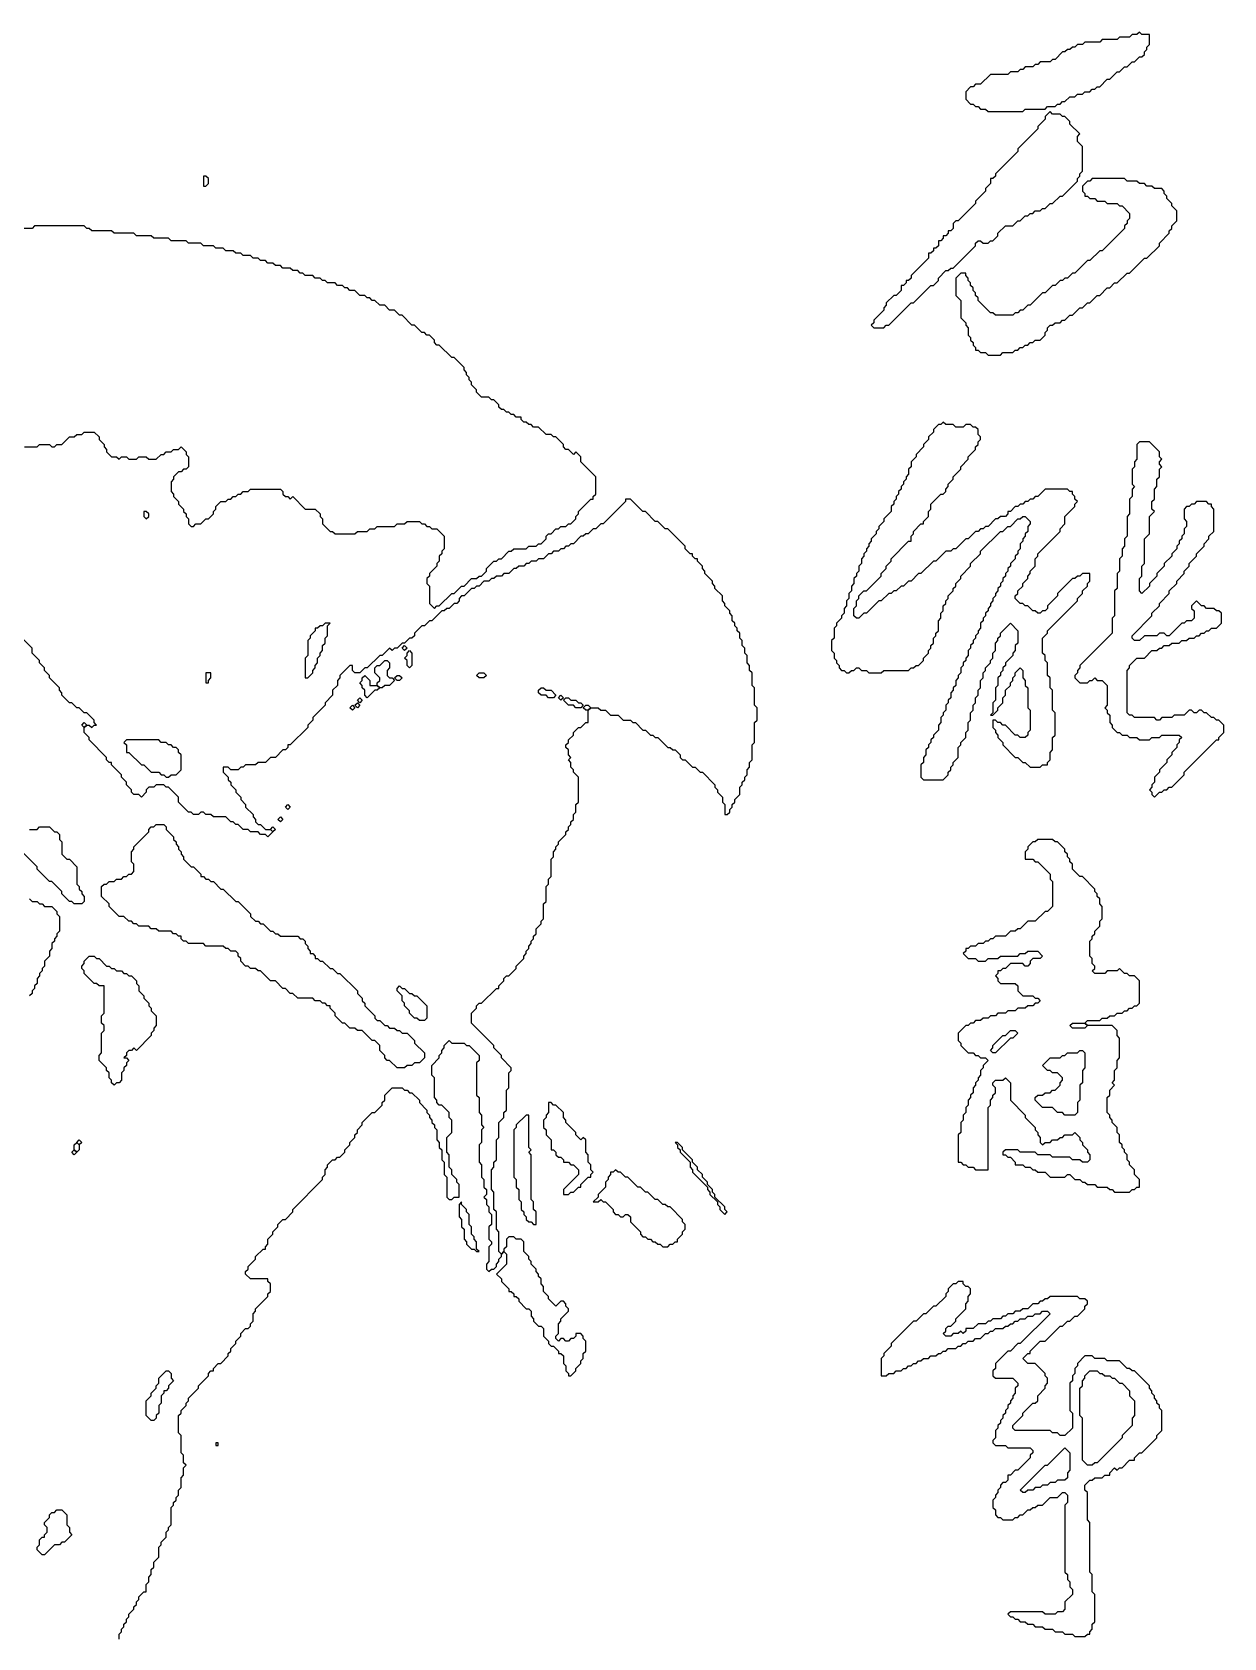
# Model space of a CAD drawing. Header units: millimetres. Extents: x 7 to 500, y 6 to 500.
# Drawn here: x 259.5 to 499.5, y 176.8 to 500 of the extents above; entities that cross this region are included whole.
import ezdxf

# ---------------------------------------------------------------- set-up
doc = ezdxf.new("R2010")
doc.units = ezdxf.units.MM

msp = doc.modelspace()

# ---------------------------------------------------------------- linework, layer by layer
for points in [[(482.5, 500), (482, 499.5), (481, 499.5), (480.5, 499), (478.5, 499), (478, 498.5), (475, 498.5), (474.5, 498), (471.5, 498), (471, 497.5), (470, 497.5), (469.5, 497), (469, 497), (468.5, 496.5), (468, 496.5), (467.5, 496), (467, 496), (465.5, 494.5), (465, 494.5), (464.5, 494), (462.5, 494), (462, 493.5), (461.5, 493.5), (461, 493), (459.5, 493), (459, 492.5), (458.5, 492.5), (458, 492), (456.5, 492), (456, 491.5), (452.5, 491.5), (450.5, 489.5), (449.5, 489.5), (449, 489), (448.5, 489), (447.5, 488), (447.5, 486.5), (448.5, 485.5), (449, 485.5), (449.5, 485), (450, 485), (450.5, 484.5), (451.5, 484.5), (452, 484), (459, 484), (459.5, 484.5), (463.5, 484.5), (464, 485), (465.5, 485), (466, 485.5), (466.5, 485.5), (467, 486), (467.5, 486), (468.5, 487), (469.5, 487), (470, 487.5), (471, 487.5), (471.5, 488), (472.5, 488), (473, 488.5), (473.5, 488.5), (474, 489), (474.5, 489), (476, 490.5), (476.5, 490.5), (478, 492), (478.5, 492), (479.5, 493), (480, 493), (481, 494), (481.5, 494), (482.5, 495), (483, 495), (483.5, 495.5), (483.5, 496), (484, 496.5), (484, 497), (484.5, 497.5), (484.5, 499.5), (483, 499.5)], [(464.5, 484), (463.5, 483), (463.5, 482.5), (462, 481), (462, 480.5), (458, 476.5), (458, 476), (453.5, 471.5), (453.5, 471), (453, 470.5), (452.5, 470.5), (452.5, 469.5), (451.5, 468.5), (451.5, 468), (449.5, 466), (449.5, 465.5), (446, 462), (445.5, 462), (445, 461.5), (445, 460.5), (444.5, 460), (444, 460), (444, 459.5), (443.5, 459), (443, 459), (443, 458.5), (442.5, 458), (442, 458), (442, 457), (441.5, 456.5), (441, 456.5), (441, 456), (440.5, 455.5), (440, 455.5), (440, 454.5), (436.5, 451), (436.5, 450.5), (436, 450), (435.5, 450), (435.5, 449.5), (435, 449), (434.5, 449), (434.5, 448), (433.5, 447), (433, 447), (431.5, 445.5), (431.5, 445), (431, 444.5), (431, 444), (429, 442), (429, 441.5), (428.5, 441), (429, 440.5), (431, 440.5), (431.5, 441), (432, 441), (436.5, 445.5), (437, 445.5), (440.5, 449), (441, 449), (442, 450), (442, 450.5), (443.5, 452), (444, 452), (444.5, 452.5), (445, 452.5), (449.5, 457), (449.5, 457.5), (450, 458), (450.5, 458), (451, 457.5), (452, 457.5), (452.5, 458), (453, 458), (454, 459), (454, 459.5), (455.5, 461), (457, 461), (458, 462), (458.5, 462), (459.5, 463), (460, 463), (460.5, 463.5), (461, 463.5), (461.5, 464), (462.5, 464), (463, 464.5), (463.5, 464.5), (464.5, 465.5), (465, 465.5), (466.5, 467), (467, 467), (470, 470), (470, 470.5), (470.5, 471), (470.5, 471.5), (471, 472), (471, 477), (470, 478), (470, 479), (470.5, 479.5), (468.5, 481.5), (468.5, 482), (467.5, 483), (467, 483), (466.5, 483.5), (465, 483.5)], [(294, 471), (294, 469), (294.5, 469), (295, 469.5), (295, 470.5), (294.5, 471)], [(473, 470.5), (472.5, 470), (472, 470), (471, 469), (471, 468), (471.5, 467.5), (471.5, 467), (472, 467), (472.5, 466.5), (473.5, 466.5), (474, 466), (475.5, 466), (476, 465.5), (478, 465.5), (478.5, 465), (479, 465), (480.5, 463.5), (480.5, 462.5), (480, 462), (480, 461.5), (479.5, 461), (479.5, 460.5), (475, 456), (474.5, 456), (472.5, 454), (472, 454), (469.5, 451.5), (469, 451.5), (468, 450.5), (467.5, 450.5), (467, 450), (466.5, 450), (465.5, 449), (465, 449), (463.5, 447.5), (463, 447.5), (460.5, 445), (460, 445), (459, 444), (458.5, 444), (458, 443.5), (457.5, 443.5), (457, 443), (453.5, 443), (453, 443.5), (452.5, 443.5), (450, 446), (450, 446.5), (449.5, 447), (449.5, 447.5), (449, 448), (449, 448.5), (448.5, 449), (448.5, 449.5), (448, 450), (448, 450.5), (447.5, 451), (447.5, 451.5), (446.5, 451.5), (445.5, 450.5), (445.5, 447), (446.5, 446), (446.5, 442.5), (447.5, 441.5), (447.5, 441), (448, 440.5), (448, 439), (448.5, 438.5), (448.5, 438), (449, 437.5), (449, 437), (449.5, 436.5), (449.5, 436), (450, 436), (450.5, 435.5), (451.5, 435.5), (452, 435), (454.5, 435), (455, 435.5), (457, 435.5), (457.5, 436), (458, 436), (458.5, 436.5), (459, 436.5), (459.5, 437), (460, 437), (460.5, 437.5), (461, 437.5), (461.5, 438), (462.5, 438), (463.5, 439), (463.5, 439.5), (464, 440), (464, 440.5), (464.5, 441), (465, 441), (465.5, 441.5), (466.5, 441.5), (467, 442), (467.5, 442), (468.5, 443), (469, 443), (470.5, 444.5), (471, 444.5), (472, 445.5), (472.5, 445.5), (474, 447), (474.5, 447), (476, 448.5), (476.5, 448.5), (477.5, 449.5), (478, 449.5), (480, 451.5), (480.5, 451.5), (483.5, 454.5), (484, 454.5), (486.5, 457), (486.5, 457.5), (488.5, 459.5), (488.5, 460), (489, 460.5), (489, 461), (490, 462), (490, 464), (489, 465), (489, 465.5), (488, 466.5), (488, 467), (487.5, 467.5), (487.5, 468), (487, 468.5), (485.5, 468.5), (485, 469), (484, 469), (483.5, 469.5), (482.5, 469.5), (482, 470), (480, 470), (479.5, 470.5)], [(443, 421.5), (442.5, 421), (442, 421), (441, 420), (441, 419.5), (440, 418.5), (440, 418), (439, 417), (439, 416.5), (437.5, 415), (437.5, 414.5), (436.5, 413.5), (436.5, 412.5), (436, 412), (436, 411), (435.5, 410.5), (435.5, 410), (435, 409.5), (435, 409), (434.5, 408.5), (434.5, 408), (434, 407.5), (434, 407), (433.5, 406.5), (433.5, 406), (433, 405.5), (433, 405), (432.5, 404.5), (432.5, 403.5), (431, 402), (431, 401.5), (430, 400.5), (430, 400), (429.5, 399.5), (429.5, 399), (428.5, 398), (428.5, 397.5), (428, 397), (428, 396.5), (427.5, 396), (427.5, 395.5), (427, 395), (427, 394.5), (426.5, 394), (426.5, 393), (426, 392.5), (426, 391.5), (425.5, 391), (425.5, 390.5), (425, 390), (425, 389), (424.5, 388.5), (424.5, 387.5), (424, 387), (424, 386), (423.5, 385.5), (423.5, 384.5), (423, 384), (423, 383), (422.5, 382.5), (422.5, 382), (421.5, 381), (421.5, 380.5), (421, 380), (421, 378), (420.5, 377.5), (420.5, 375.5), (421, 375), (421, 374), (421.5, 373.5), (421.5, 373), (422, 372.5), (422, 372), (422.5, 371.5), (423, 371.5), (423.5, 371), (424, 371), (424.5, 371.5), (425, 371.5), (425.5, 372), (426, 372), (426.5, 371.5), (427.5, 371.5), (428, 371), (430.5, 371), (431, 371.5), (436, 371.5), (436.5, 372), (437, 372), (437.5, 372.5), (438, 372.5), (439, 373.5), (439, 374), (440, 375), (440, 375.5), (440.5, 376), (440.5, 376.5), (441, 377), (441, 378), (441.5, 378.5), (441.5, 379), (442, 379.5), (442, 381.5), (442.5, 382), (442.5, 383), (443, 383.5), (443, 384.5), (443.5, 385), (443.5, 385.5), (444, 386), (444, 386.5), (445, 387.5), (445, 388), (445.5, 388.5), (445.5, 389), (446.5, 390), (446.5, 390.5), (448.5, 392.5), (448.5, 393), (450.5, 395), (450.5, 395.5), (454.5, 399.5), (455, 399.5), (456, 400.5), (456.5, 400.5), (458, 402), (458.5, 402), (459, 402.5), (459.5, 402.5), (460.5, 401.5), (460.5, 401), (460, 400.5), (460, 399.5), (459.5, 399), (459.5, 398.5), (459, 398), (459, 397.5), (458.5, 397), (458.5, 396), (458, 395.5), (458, 395), (457.5, 394.5), (457.5, 394), (456.5, 393), (456.5, 392.5), (456, 392), (456, 391.5), (455.5, 391), (455.5, 390.5), (455, 390), (455, 389.5), (454.5, 389), (454.5, 388.5), (454, 388), (454, 387.5), (453.5, 387), (453.5, 386.5), (453, 386), (453, 385.5), (452.5, 385), (452.5, 384.5), (452, 384), (452, 383.5), (451.5, 383), (451.5, 382.5), (451, 382), (451, 381.5), (450.5, 381), (450.5, 380), (450, 379.5), (450, 379), (449.5, 378.5), (449.5, 378), (449, 377.5), (449, 377), (448.5, 376.5), (448.5, 376), (448, 375.5), (448, 374.5), (447.5, 374), (447.5, 373.5), (447, 373), (447, 372.5), (446.5, 372), (446.5, 371), (446, 370.5), (446, 370), (445.5, 369.5), (445.5, 368.5), (445, 368), (445, 367.5), (444.5, 367), (444.5, 366), (444, 365.5), (444, 365), (443.5, 364.5), (443.5, 363.5), (443, 363), (443, 362.5), (442.5, 362), (442.5, 361), (442, 360.5), (442, 359.5), (441, 358.5), (441, 358), (440.5, 357.5), (440.5, 357), (440, 356.5), (440, 356), (439.5, 355.5), (439.5, 354.5), (439, 354), (439, 353), (438.5, 352.5), (438.5, 350), (439, 349.5), (443, 349.5), (444, 350.5), (444, 351), (444.5, 351.5), (444.5, 352), (445, 352.5), (445, 353), (446, 354), (446, 356), (446.5, 356.5), (446.5, 357), (447.5, 358), (447.5, 359), (448, 359.5), (448, 361), (448.5, 361.5), (448.5, 363), (449, 363.5), (449, 364.5), (449.5, 365), (449.5, 366), (450, 366.5), (450, 367.5), (450.5, 368), (450.5, 369.5), (451, 370), (451, 371), (451.5, 371.5), (451.5, 372), (452.5, 373), (452.5, 373.5), (453, 374), (453, 375), (453.5, 375.5), (453.5, 377), (454, 377.5), (454, 378), (454.5, 378.5), (454.5, 379), (456.5, 381), (458, 379.5), (458, 377), (457.5, 376.5), (457.5, 375.5), (457, 375), (457, 374.5), (455.5, 373), (455.5, 372.5), (455, 372), (455, 371.5), (454.5, 371), (454.5, 370.5), (454, 370), (454, 368.5), (453.5, 368), (453.5, 365.5), (453, 365), (453, 363), (452.5, 362.5), (453, 362.5), (454, 363.5), (454, 364), (455, 365), (455, 366), (455.5, 366.5), (455.5, 367.5), (456.5, 368.5), (456.5, 369), (457, 369.5), (457, 370), (457.5, 370.5), (457.5, 371), (458.5, 372), (459, 371.5), (459, 370), (459.5, 369.5), (459.5, 368.5), (460, 368), (460, 364), (460.5, 363.5), (460.5, 359.5), (460, 359), (460, 358.5), (459.5, 358), (458.5, 358), (458, 358.5), (457.5, 358.5), (455.5, 360.5), (455, 360.5), (454.5, 361), (454, 361), (453.5, 361.5), (453, 361.5), (453, 360), (453.5, 359.5), (453.5, 359), (454, 358.5), (454, 358), (455, 357), (455, 356.5), (457.5, 354), (458, 354), (459, 353), (459.5, 353), (460.5, 352), (462.5, 352), (463, 352.5), (464, 352.5), (464, 353), (464.5, 353.5), (464.5, 355), (465, 355.5), (465, 358), (465.5, 358.5), (465.5, 363), (465, 363.5), (465, 367.5), (464.5, 368), (464.5, 370), (464, 370.5), (464, 373), (463.5, 373.5), (463.5, 374.5), (463, 375), (463, 378), (464, 379), (464, 379.5), (470, 385.5), (470, 386), (471, 387), (471, 387.5), (472, 388.5), (472, 389), (472.5, 389.5), (472.5, 391), (471, 391), (470.5, 390.5), (470, 390.5), (469.5, 390), (469, 390), (466, 387), (466, 386.5), (464, 384.5), (464, 384), (463.5, 383.5), (463, 383.5), (462.5, 383), (462, 383), (461.5, 383.5), (461, 383.5), (460, 384.5), (459.5, 384.5), (459, 385), (458.5, 385), (457.5, 386), (457.5, 386.5), (458, 387), (458, 387.5), (459, 388.5), (459, 389), (460, 390), (460, 390.5), (460.5, 391), (460.5, 391.5), (461.5, 392.5), (461.5, 394), (462, 394.5), (462, 395), (466.5, 399.5), (466.5, 400), (467.5, 401), (467.5, 402.5), (469.5, 404.5), (469.5, 405), (470, 405.5), (469.5, 406), (469.5, 406.5), (469, 407), (469, 407.5), (468.5, 407.5), (468, 408), (463.5, 408), (462, 406.5), (461.5, 406.5), (461, 406), (460.5, 406), (460, 405.5), (459.5, 405.5), (459, 405), (458.5, 405), (458, 404.5), (457.5, 404.5), (456.5, 403.5), (456, 403.5), (456, 403), (455.5, 402.5), (454.5, 402.5), (454, 402), (453.5, 402), (452, 400.5), (451.5, 400.5), (451, 400), (450.5, 400), (450, 399.5), (449.5, 399.5), (448, 398), (447.5, 398), (445.5, 396), (445, 396), (444.5, 395.5), (443.5, 395.5), (441.5, 393.5), (441, 393.5), (438.5, 391), (438, 391), (436.5, 389.5), (436, 389.5), (435, 388.5), (434.5, 388.5), (433.5, 387.5), (433, 387.5), (432.5, 387), (432, 387), (430.5, 385.5), (430, 385.5), (427.5, 383), (427, 383), (426, 382), (425.5, 382), (425, 382.5), (425, 384), (425.5, 384.5), (425.5, 385.5), (426, 386), (426, 386.5), (427, 387.5), (427.5, 387.5), (430.5, 390.5), (430.5, 391), (431.5, 392), (431.5, 392.5), (432.5, 393.5), (432.5, 394), (436, 397.5), (436.5, 397.5), (436.5, 398.5), (437, 399), (437, 399.5), (438.5, 401), (439, 401), (439, 401.5), (440, 402.5), (440, 403.5), (440.5, 404), (440.5, 405), (442.5, 407), (443, 407), (443.5, 407.5), (443.5, 408), (444, 408.5), (444, 409), (445, 410), (445, 410.5), (446.5, 412), (446.5, 412.5), (448, 414), (448, 414.5), (449.5, 416), (449.5, 416.5), (450, 417), (450, 417.5), (450.5, 418), (450.5, 418.5), (450, 419), (450, 420), (449.5, 420.5), (449, 420.5), (448.5, 421), (447.5, 421), (447, 420.5), (445.5, 420.5), (445, 421), (443.5, 421)], [(482.5, 417.5), (482, 417), (482, 414), (481.5, 413.5), (481.5, 412.5), (481, 412), (481, 409), (481.5, 408.5), (481, 408), (481, 406.5), (480.5, 406), (480.5, 403), (480, 402.5), (480, 398.5), (479.5, 398), (479.5, 396.5), (479, 396), (479, 394.5), (478.5, 394), (478.5, 391.5), (478, 391), (478, 388), (477.5, 387.5), (477.5, 382.5), (477, 382), (477, 379), (470.5, 372.5), (470.5, 372), (470, 371.5), (470, 371), (469.5, 370.5), (469.5, 370), (470.5, 369), (472, 369), (472.5, 369.5), (473, 369.5), (473.5, 370), (474, 369.5), (475, 369.5), (476, 368.5), (476, 364.5), (475.5, 364), (476, 363.5), (476, 363), (476.5, 362.5), (476.5, 361), (477, 360.5), (477, 360), (478, 359), (478.5, 359), (479, 358.5), (480, 358.5), (480.5, 358), (482, 358), (482.5, 357.5), (484.5, 357.5), (485, 358), (486.5, 358), (487, 358.5), (490.5, 358.5), (491, 358), (490.5, 357.5), (490.5, 357), (490, 356.5), (490, 356), (489, 355), (489, 354.5), (488, 353.5), (488, 353), (486.5, 351.5), (486.5, 351), (485.5, 350), (485.5, 349), (485, 348.5), (485, 348), (484.5, 347.5), (485, 347), (485, 346.5), (485.5, 346), (486.5, 347), (487, 347), (487.5, 347.5), (488, 347.5), (488.5, 348), (489, 348), (491.5, 350.5), (491.5, 351), (498, 357.5), (498.5, 357.5), (498.5, 358), (499.5, 359), (499.5, 360.5), (498.5, 361.5), (498, 361.5), (497.5, 362), (497, 362), (496, 363), (495.5, 363), (495, 363.5), (494.5, 363.5), (494, 363), (493.5, 363), (493, 363.5), (492.5, 363.5), (491.5, 362.5), (489.5, 362.5), (489, 362), (487, 362), (486.5, 361.5), (486, 361.5), (485.5, 362), (481.5, 362), (481, 362.5), (480.5, 362.5), (480, 363), (480, 371.5), (480.5, 372), (480.5, 372.5), (482, 374), (483.5, 374), (485, 375.5), (486, 375.5), (486.5, 376), (487, 376), (487.5, 376.5), (488.5, 376.5), (489, 377), (490.5, 377), (491, 377.5), (492, 377.5), (492.5, 378), (493.5, 378), (494, 378.5), (494.5, 378.5), (495, 379), (495.5, 379), (496, 379.5), (496.5, 379.5), (497, 380), (498, 380), (499, 381), (499, 383), (498.5, 383.5), (498, 383.5), (497.5, 384), (496, 384), (495.5, 384.5), (495, 384.5), (494, 385.5), (493, 384.5), (493, 384), (493.5, 383.5), (493.5, 382), (493, 381.5), (492, 381.5), (491.5, 381), (491, 381), (488.5, 378.5), (488, 378.5), (487.5, 379), (486.5, 379), (486, 378.5), (483.5, 378.5), (482.5, 377.5), (481.5, 377.5), (481, 378), (481, 378.5), (485, 382.5), (485, 383), (486.5, 384.5), (486.5, 385), (488.5, 387), (488.5, 387.5), (490, 389), (490, 389.5), (491.5, 391), (491.5, 391.5), (492.5, 392.5), (492.5, 393), (494, 394.5), (494, 395), (495.5, 396.5), (495.5, 397), (496.5, 398), (496.5, 398.5), (497.5, 399.5), (497.5, 404), (497, 404.5), (497, 405), (496.5, 405), (496, 405.5), (494, 405.5), (493.5, 405), (493, 405), (492.5, 404.5), (492, 404.5), (491.5, 404), (491.5, 402), (492, 401.5), (492, 400.5), (491.5, 400), (491.5, 399), (491, 398.5), (491, 398), (490.5, 397.5), (490.5, 397), (490, 396.5), (490, 396), (489, 395), (489, 394.5), (487.5, 393), (487.5, 392.5), (486, 391), (486, 390.5), (484.5, 389), (484.5, 388.5), (483, 387), (482.5, 387.5), (482.5, 390), (483, 390.5), (483, 392.5), (483.5, 393), (483.5, 398), (484.5, 399), (484.5, 402.5), (485.5, 403.5), (485, 404), (485, 405.5), (485.5, 406), (485.5, 408), (486, 408.5), (486, 410), (486.5, 410.5), (486.5, 412), (487, 412.5), (486.5, 413), (486.5, 413.5), (487, 414), (486.5, 414.5), (486.5, 415.5), (484.5, 417.5)], [(282, 403.5), (282, 402.5), (282.5, 402), (283, 402.5), (283, 403), (282.5, 403.5)], [(318.5, 381), (318, 380.5), (317.5, 380.5), (317, 380), (316.5, 380), (316.5, 379.5), (315.5, 378.5), (315.5, 378), (315, 377.5), (315, 374.5), (314.5, 374), (314.5, 370), (315, 370), (316, 371), (316, 371.5), (316.5, 372), (316.5, 372.5), (317, 373), (317, 374), (317.5, 374.5), (317.5, 375), (318, 375.5), (318, 376.5), (318.5, 377), (318.5, 378), (319, 378.5), (319, 380.5), (319.5, 381)], [(334, 376), (334.5, 376.5), (335, 376), (334.5, 375.5)], [(335, 375), (335.5, 375.5), (336, 375), (336, 372.5), (335.5, 372), (335, 372.5), (335, 373.5), (334.5, 374), (335, 374.5)], [(330.5, 373.5), (331, 373.5), (331.5, 373), (331.5, 372), (331, 371.5), (331, 370.5), (331.5, 370), (332, 370), (332.5, 369.5), (331.5, 368.5), (330.5, 368.5), (330, 368), (329.5, 368), (329, 368.5), (329, 369), (329.5, 369.5), (329.5, 370), (328.5, 371), (328.5, 372), (329, 372.5), (329.5, 372.5)], [(294.5, 371), (294.5, 369), (295, 369), (295, 369.5), (295.5, 370), (295.5, 371)], [(326, 370), (326.5, 370.5), (327.5, 369.5), (327.5, 368.5), (329, 368.5), (329.5, 368), (329, 367.5), (328.5, 367.5), (327, 366), (326.5, 366.5), (326.5, 367.5), (326, 368), (326, 368.5), (325.5, 369), (326, 369.5)], [(332.5, 370), (333, 370.5), (333.5, 370.5), (334, 370), (333.5, 369.5), (333, 369.5)], [(349, 370.5), (349.5, 371), (350.5, 371), (351, 370.5), (350.5, 370), (349.5, 370)], [(325, 365.5), (325.5, 366), (326, 365.5), (325.5, 365)], [(361.5, 367.5), (362, 368), (362.5, 368), (363, 367.5), (364, 367.5), (365, 366.5), (364.5, 366), (363.5, 366), (363, 366.5), (362, 366.5), (361.5, 367)], [(365.5, 366), (366, 366.5), (366.5, 366), (366, 365.5)], [(366.5, 365.5), (367, 366), (367.5, 366), (368, 365.5), (369, 365.5), (369.5, 365), (370, 365), (370.5, 364.5), (370, 364), (369, 364), (368.5, 364.5), (367.5, 364.5)], [(323.5, 364), (324, 364.5), (324.5, 364), (324, 363.5)], [(324.5, 364.5), (325, 365), (325.5, 364.5), (325, 364)], [(370.5, 364), (371, 364.5), (371.5, 364.5), (372, 364), (371.5, 363.5), (371, 363.5)], [(269.5, 360.5), (270, 361), (270.5, 360.5), (270, 360)], [(278.5, 357.5), (278, 357), (278.5, 356.5), (278.5, 355), (279, 355), (281.5, 352.5), (282, 352.5), (283.5, 351), (285, 351), (285.5, 350.5), (286, 350.5), (286.5, 350), (287, 350), (287.5, 350.5), (288.5, 350.5), (289.5, 351.5), (289.5, 354.5), (289, 355), (289, 355.5), (288.5, 356), (288, 356), (287.5, 356.5), (287, 356.5), (286.5, 357), (285.5, 357), (285, 357.5)], [(310.5, 344), (311, 344.5), (311.5, 344), (311, 343.5)], [(284, 340), (284.5, 340.5), (286, 340.5), (286.5, 340), (286.5, 339.5), (288, 338), (288, 337.5), (288.5, 337), (288.5, 336.5), (289, 336), (289, 335.5), (289.5, 335), (289.5, 334.5), (290, 334), (290, 333.5), (291.5, 332), (292, 332), (293.5, 330.5), (293.5, 330), (294, 330), (294.5, 329.5), (295, 329.5), (295.5, 329), (296, 329), (297.5, 327.5), (298, 327.5), (300.5, 325), (301, 325), (303.5, 322.5), (303.5, 322), (304.5, 321), (305, 321), (305.5, 320.5), (306, 320.5), (307.5, 319), (308, 319), (308.5, 318.5), (309, 318.5), (309.5, 318), (313, 318), (313.5, 317.5), (314, 317.5), (314.5, 317), (314.5, 316.5), (315, 316), (315, 315.5), (315.5, 315), (315.5, 314.5), (316, 314.5), (316.5, 314), (316.5, 313.5), (317, 313.5), (317.5, 313), (318, 313), (319.5, 311.5), (320, 311.5), (321, 310.5), (321.5, 310.5), (325, 307), (325, 306.5), (326, 305.5), (326, 305), (326.5, 304.5), (326.5, 304), (328.5, 302), (328.5, 301.5), (329, 301), (329.5, 301), (330.5, 300), (331, 300), (331.5, 299.5), (332.5, 299.5), (333, 299), (333.5, 299), (334, 298.5), (335, 298.5), (336.5, 297), (336.5, 296.5), (338.5, 294.5), (338.5, 293.5), (337.5, 292.5), (336.5, 292.5), (336, 292), (335, 292), (334.5, 291.5), (333, 291.5), (331.5, 293), (331, 293), (330.5, 293.5), (330.5, 294), (329.5, 295), (329.5, 296), (328.5, 297), (328, 297), (326, 299), (325, 299), (324.5, 299.5), (323.5, 299.5), (322.5, 300.5), (322, 300.5), (320.5, 302), (320.5, 302.5), (319.5, 303.5), (319.5, 304), (319, 304), (318.5, 304.5), (318, 304.5), (317.5, 305), (316.5, 305), (316, 305.5), (313, 305.5), (312, 306.5), (311.5, 306.5), (310.5, 307.5), (310, 307.5), (308.5, 309), (307.5, 309), (305.5, 311), (305, 311), (304.5, 311.5), (303.5, 311.5), (303, 312), (302.5, 312), (301.5, 313), (301.5, 313.5), (301, 314), (301, 314.5), (300.5, 315), (299.5, 315), (299, 315.5), (298.5, 315.5), (298, 316), (294.5, 316), (294, 316.5), (291, 316.5), (290.5, 317), (290, 317), (289.5, 317.5), (289.5, 318), (289, 318), (288.5, 318.5), (288, 318.5), (287.5, 319), (285, 319), (284.5, 319.5), (283.5, 319.5), (283, 320), (281, 320), (280.5, 320.5), (280, 320.5), (279.5, 321), (279, 321), (278, 322), (277, 322), (275, 324), (275, 324.5), (273.5, 326), (273.5, 328), (274, 328.5), (274.5, 328.5), (275, 329), (276, 329), (276.5, 329.5), (277.5, 329.5), (278, 330), (278.5, 330), (279, 330.5), (279.5, 330.5), (280, 331), (280, 332.5), (279.5, 333), (279.5, 335), (280, 335.5), (280, 336), (283, 339), (283, 339.5), (283.5, 340)], [(307.5, 339.5), (308, 340), (308.5, 339.5), (308, 339)], [(309, 341.5), (309.5, 342), (310, 341.5), (309.5, 341)], [(462, 337.5), (461.5, 337), (461, 337), (460, 336), (460, 335.5), (459.5, 335), (459.5, 333.5), (461, 333.5), (461.5, 333), (462, 333), (464.5, 330.5), (464.5, 329.5), (465, 329), (465, 324), (464, 323), (463.5, 323), (461.5, 321), (460, 321), (458.5, 319.5), (458, 319.5), (457.5, 319), (456.5, 319), (455.5, 318), (453.5, 318), (453, 317.5), (452.5, 317.5), (452, 317), (451.5, 317), (451, 316.5), (450, 316.5), (449.5, 316), (448.5, 316), (448, 315.5), (447.5, 315.5), (447.5, 315), (447, 314.5), (448, 313.5), (449.5, 313.5), (450, 313), (451.5, 313), (452, 313.5), (454, 313.5), (454.5, 314), (458, 314), (458.5, 314.5), (459.5, 314.5), (460, 315), (462, 315), (463, 314), (462.5, 313.5), (461, 313.5), (460.5, 313), (460.5, 312.5), (460, 312), (459.5, 312), (459, 312.5), (456.5, 312.5), (455.5, 311.5), (455, 311.5), (454.5, 311), (454, 311), (454, 310.5), (453.5, 310), (454, 309.5), (454, 309), (454.5, 308.5), (457.5, 308.5), (458, 308), (458, 307), (459, 306), (461, 306), (461.5, 305.5), (462, 305.5), (462.5, 305), (462, 304.5), (461.5, 304.5), (461, 304), (460, 304), (459.5, 303.5), (458, 303.5), (457.5, 303), (456, 303), (455.5, 302.5), (454, 302.5), (453.5, 302), (452.5, 302), (452, 301.5), (451, 301.5), (450.5, 301), (449.5, 301), (449, 300.5), (448.5, 300.5), (448, 300), (447.5, 300), (446, 298.5), (446, 297), (446.5, 296.5), (446.5, 296), (448, 294.5), (449, 294.5), (449.5, 294), (450, 294), (450.5, 293.5), (451.5, 293.5), (452, 293), (451, 292), (451, 291.5), (450.5, 291), (450.5, 290), (450, 289.5), (450, 289), (449.5, 288.5), (449.5, 288), (449, 287.5), (449, 286.5), (448.5, 286), (448.5, 285.5), (448, 285), (448, 284), (447.5, 283.5), (447.5, 282.5), (447, 282), (447, 281), (446.5, 280.5), (446.5, 278.5), (446, 278), (446, 272.5), (446.5, 272.5), (447, 272), (447.5, 272), (448, 271.5), (449, 271.5), (449.5, 271), (452, 271), (452, 283.5), (452.5, 284), (452.5, 285), (453, 285.5), (453, 286), (453.5, 286.5), (453.5, 287.5), (453, 288), (453, 288.5), (453.5, 289), (455, 289), (455.5, 289.5), (456.5, 288.5), (456.5, 285), (459.5, 282), (459.5, 281.5), (461.5, 279.5), (461.5, 279), (462, 278.5), (462, 278), (462.5, 277.5), (462.5, 276.5), (463, 276), (463.5, 276.5), (464.5, 276.5), (465, 277), (466, 277), (466.5, 277.5), (467, 277.5), (467.5, 278), (469, 278), (469.5, 278.5), (470.5, 277.5), (470.5, 277), (471, 276.5), (471, 276), (472, 275), (472, 274.5), (472.5, 274), (472.5, 273), (472, 272.5), (471, 272.5), (470.5, 273), (469, 273), (468.5, 273.5), (465, 273.5), (464.5, 274), (462, 274), (461.5, 274.5), (458.5, 274.5), (458, 275), (455.5, 275), (455, 274.5), (455, 274), (455.5, 274), (456, 273.5), (456.5, 273.5), (457.5, 272.5), (457.5, 272), (459, 272), (459.5, 271.5), (460.5, 271.5), (461, 271), (461.5, 271), (462, 270.5), (463.5, 270.5), (464.5, 269.5), (467.5, 269.5), (468, 270), (468.5, 270), (469.5, 269), (470.5, 269), (471, 268.5), (471.5, 268.5), (472, 268), (473.5, 268), (474, 267.5), (476, 267.5), (476.5, 267), (477, 267), (477.5, 266.5), (480.5, 266.5), (481, 267), (481.5, 267), (482, 267.5), (482.5, 267.5), (482.5, 269), (481.5, 270), (481.5, 271), (480.5, 272), (480.5, 272.5), (480, 273), (480, 274), (479.5, 274.5), (479.5, 275), (479, 275.5), (479, 276), (478.5, 276.5), (478.5, 278), (478, 278.5), (478, 279.5), (477, 280.5), (477, 281), (476.5, 281.5), (476.5, 282), (476, 282.5), (476, 285.5), (476.5, 286), (476.5, 287), (477.5, 288), (477, 288.5), (477.5, 289), (477.5, 291), (478, 291.5), (478, 293), (478.5, 293.5), (478.5, 297.5), (478, 298), (478, 299), (477, 300), (472, 300), (471.5, 300.5), (472, 301), (474.5, 301), (475, 301.5), (476, 301.5), (476.5, 302), (477.5, 302), (478, 302.5), (479, 302.5), (479.5, 303), (480, 303), (480.5, 303.5), (481, 303.5), (481.5, 304), (482, 304), (482.5, 304.5), (482.5, 309), (481.5, 310), (480.5, 310), (480, 310.5), (479.5, 310.5), (478.5, 311.5), (478, 311), (476, 311), (475.5, 310.5), (473.5, 310.5), (473, 311), (473.5, 311.5), (473.5, 312), (473, 312.5), (473, 313.5), (472.5, 314), (472.5, 317), (473, 317.5), (473, 318), (473.5, 318.5), (473.5, 319), (474.5, 320), (474.5, 321), (475, 321.5), (475, 324), (474.5, 324.5), (474.5, 325.5), (474, 326), (474, 326.5), (473.5, 327), (473.5, 327.5), (471, 330), (470.5, 330), (469, 331.5), (469, 332.5), (468.5, 333), (468.5, 333.5), (468, 334), (468, 334.5), (467.5, 335), (467.5, 335.5), (466, 337), (465.5, 337), (465, 337.5)], [(271, 314), (272, 314), (272.5, 313.5), (273, 313.5), (274.5, 312), (275, 312), (275.5, 311.5), (276, 311.5), (276.5, 311), (277.5, 311), (278, 310.5), (278.5, 310.5), (279, 310), (279.5, 310), (280.5, 309), (280.5, 308.5), (281, 308), (281, 307), (282, 306), (282, 305.5), (283, 304.5), (283, 304), (283.5, 303.5), (283.5, 303), (284.5, 302), (284.5, 300), (284, 299.5), (284, 299), (283.5, 298.5), (283.5, 298), (280.5, 295), (280, 295.5), (279.5, 295), (279, 295), (278.5, 294.5), (278.5, 294), (278, 293.5), (278.5, 293.5), (279, 293), (278.5, 292.5), (278.5, 292), (278, 291.5), (278, 291), (277.5, 290.5), (277.5, 289), (277, 288.5), (276.5, 288.5), (276, 288), (275.5, 288.5), (275.5, 289), (275, 289.5), (275, 290.5), (274.5, 291), (274.5, 291.5), (273, 293), (273, 294), (273.5, 294.5), (273.5, 298.5), (274, 299), (274, 300), (273.5, 300.5), (273.5, 302), (274, 302.5), (274, 308), (273, 308), (272.5, 308.5), (272, 308.5), (270, 310.5), (270, 311), (269.5, 311.5), (269.5, 312), (270, 312.5), (270, 313)], [(333, 307.5), (333.5, 308), (334, 307.5), (334.5, 307.5), (335.5, 306.5), (336, 306.5), (336.5, 306), (337, 306), (339, 304), (339, 301.5), (338.5, 301), (337.5, 301), (337, 301.5), (336.5, 301.5), (335.5, 302.5), (335.5, 303), (334.5, 304), (334.5, 304.5), (334, 305), (334, 306), (333, 307)], [(456.5, 299), (457.5, 299), (458, 298.5), (457, 297.5), (456.5, 297.5), (453.5, 294.5), (453, 294.5), (452.5, 295), (453, 295.5), (453, 296), (455, 298), (455.5, 298)], [(468.5, 300), (469, 300.5), (471.5, 300.5), (472, 300), (471.5, 299.5), (469, 299.5)], [(470, 294.5), (470.5, 295), (471, 295), (471.5, 294.5), (471.5, 291.5), (471, 291), (471, 288.5), (470.5, 288), (470.5, 285), (470, 284.5), (470, 282.5), (469.5, 282), (467.5, 282), (467, 282.5), (466, 282.5), (465, 283.5), (463, 283.5), (461.5, 285), (461.5, 285.5), (462, 286), (463, 286), (463.5, 286.5), (464.5, 286.5), (465, 287), (465.5, 287), (466.5, 288), (466.5, 288.5), (467, 289), (467, 289.5), (466, 290.5), (465, 290.5), (464.5, 291), (464, 291), (463, 292), (464.5, 293.5), (466.5, 293.5), (467, 294), (467.5, 294), (468, 294.5)], [(363.5, 284.5), (363.5, 282.5), (363, 282), (363, 281.5), (362.5, 281), (362.5, 279.5), (363, 279), (363, 278), (364, 277), (364, 275), (364.5, 275), (365, 274.5), (365, 274), (365.5, 273.5), (366, 273.5), (366.5, 273), (366.5, 272.5), (367.5, 272.5), (368, 272), (368.5, 272), (369.5, 271), (369.5, 270), (366.5, 267), (366.5, 266), (367.5, 266), (368, 266.5), (368.5, 266.5), (369.5, 267.5), (370, 267.5), (370, 268), (371.5, 269.5), (372, 269.5), (372, 270), (372.5, 270.5), (372, 271), (372, 272), (371.5, 272.5), (371.5, 274), (371, 274.5), (371, 277), (370.5, 277.5), (370, 277), (369, 278), (369, 278.5), (367, 280.5), (367, 281), (366.5, 281.5), (366.5, 282.5), (365, 284), (364.5, 284), (364, 284.5)], [(359, 282), (357, 280), (357, 279.5), (356.5, 279), (356.5, 269.5), (357, 269), (357, 267.5), (357.5, 267), (357.5, 265), (358, 264.5), (358, 263), (358.5, 262.5), (358.5, 262), (359, 261.5), (359, 261), (359.5, 260.5), (360, 260.5), (360.5, 260), (361, 260), (361, 262.5), (360.5, 263), (360.5, 264.5), (360, 265), (360, 274), (359.5, 274.5), (360, 275), (359.5, 275.5), (359.5, 282)], [(267.5, 274.5), (268, 275), (268.5, 274.5), (268, 274)], [(268, 276), (268.5, 276.5), (269, 276), (269, 275), (268.5, 274.5), (268, 275)], [(268.5, 276.5), (269, 277), (269.5, 276.5), (269, 276)], [(389, 276.5), (389.5, 276), (389.5, 275.5), (390, 275), (390, 274.5), (392, 272.5), (392, 271.5), (392.5, 271), (392.5, 270.5), (395.5, 267.5), (395.5, 267), (396, 266.5), (396, 266), (397.5, 264.5), (397.5, 264), (398, 263.5), (398, 263), (399, 262), (399.5, 262.5), (399, 263), (399, 263.5), (397, 265.5), (397, 266), (396.5, 266.5), (396.5, 267), (395.5, 268), (395.5, 268.5), (394.5, 269.5), (394.5, 270), (393.5, 271), (393.5, 271.5), (392.5, 272.5), (392.5, 273), (390.5, 275), (390.5, 275.5), (389.5, 276.5)], [(377, 271), (376.5, 270.5), (376, 270.5), (376, 270), (375.5, 269.5), (375.5, 269), (375, 268.5), (375, 267.5), (373.5, 266), (373.5, 265.5), (372.5, 264.5), (373.5, 264.5), (374, 265), (374.5, 264.5), (375, 264.5), (376.5, 263), (376.5, 262.5), (377, 262), (377.5, 262), (378, 261.5), (378.5, 261.5), (379, 262), (379.5, 262), (380, 261.5), (380, 260.5), (382, 258.5), (382, 258), (382.5, 257.5), (383, 257.5), (383.5, 257), (384, 257), (384.5, 256.5), (385, 256.5), (385.5, 256), (386, 256), (386.5, 255.5), (387.5, 255.5), (388, 256), (388.5, 256), (389, 256.5), (389.5, 256.5), (389.5, 257), (390.5, 258), (390.5, 258.5), (391, 259), (391, 260), (390.5, 260.5), (390.5, 261), (388, 263.5), (387.5, 263.5), (387, 264), (386.5, 264), (385.5, 265), (385, 265), (383.5, 266.5), (383, 266.5), (382, 267.5), (381.5, 267.5), (379.5, 269.5), (379, 269.5), (378, 270.5), (377.5, 270.5)], [(346, 264.5), (345.5, 264), (345.5, 261.5), (346, 261), (346, 259.5), (346.5, 259), (346.5, 257), (347, 256.5), (347, 256), (348, 255), (348.5, 255), (349, 254.5), (349.5, 254.5), (349, 255), (349, 256.5), (348.5, 257), (348.5, 257.5), (348, 258), (348, 259.5), (347.5, 260), (347.5, 262), (347, 262.5), (347, 263), (346, 264)], [(446, 248.5), (445.5, 248), (445, 248), (444, 247), (444, 246.5), (443.5, 246), (443.5, 245.5), (441.5, 243.5), (441, 243.5), (439.5, 242), (439, 242), (437.5, 240.5), (437, 240.5), (432.5, 236), (432.5, 235.5), (431, 234), (431, 233.5), (430.5, 233), (430.5, 229.5), (431.5, 229.5), (432, 230), (433, 230), (433.5, 230.5), (434.5, 230.5), (435, 231), (435.5, 231), (436, 231.5), (436.5, 231.5), (437, 232), (437.5, 232), (438, 232.5), (438.5, 232.5), (439, 233), (440, 233), (440.5, 233.5), (441.5, 233.5), (442, 234), (442.5, 234), (443, 234.5), (443.5, 234.5), (444, 235), (445.5, 235), (446, 235.5), (446.5, 235.5), (447, 236), (447.5, 236), (448, 236.5), (449, 236.5), (449.5, 237), (450.5, 237), (451.5, 238), (452, 238), (452.5, 238.5), (453, 238.5), (453.5, 239), (455, 239), (455.5, 239.5), (456, 239.5), (456.5, 240), (457, 240), (457.5, 240.5), (458, 240.5), (458.5, 241), (459.5, 241), (460, 241.5), (461, 241.5), (461.5, 242), (462.5, 242), (463, 242.5), (464, 242.5), (464.5, 242), (458.5, 236), (458, 236), (456.5, 234.5), (456, 234.5), (453.5, 232), (453.5, 231), (453, 230.5), (453, 229.5), (453.5, 229), (457, 229), (458, 228), (458, 227.5), (457.5, 227), (457.5, 226), (457, 225.5), (457, 225), (456.5, 224.5), (456.5, 224), (456, 223.5), (456, 223), (455.5, 222.5), (455.5, 222), (455, 221.5), (455, 221), (454.5, 220.5), (454.5, 220), (454, 219.5), (454, 219), (453.5, 218.5), (453.5, 217), (453, 216.5), (453, 216), (453.5, 215.5), (455.5, 215.5), (456, 215), (460.5, 215), (461, 214.5), (461, 214), (460.5, 213.5), (460.5, 213), (458, 210.5), (457.5, 210.5), (456.5, 209.5), (456, 209.5), (456, 208.5), (455.5, 208), (455, 208), (454.5, 207.5), (454.5, 207), (454, 206.5), (454, 206), (453.5, 205.5), (453.5, 205), (453, 204.5), (453, 203), (453.5, 202.5), (453.5, 201.5), (454, 201), (454.5, 201), (455, 200.5), (457, 200.5), (457.5, 201), (458, 201), (458.5, 201.5), (459, 201.5), (460, 202.5), (460.5, 202.5), (461, 203), (461.5, 203), (462, 203.5), (463, 203.5), (464.5, 205), (466, 205), (467, 206), (467.5, 206), (468, 205.5), (468, 204), (467.5, 203.5), (467.5, 190), (468, 189.5), (468, 188.5), (468.5, 188), (468.5, 187), (469, 186.5), (469, 185.5), (467.5, 184), (467.5, 182.5), (467, 182), (466, 182), (465.5, 181.5), (463.5, 181.5), (463, 182), (456.5, 182), (456, 181.5), (456.5, 181), (457, 181), (457.5, 180.5), (458, 180.5), (458.5, 180), (459.5, 180), (460, 179.5), (461, 179.5), (461.5, 179), (463, 179), (463.5, 178.5), (465, 178.5), (465.5, 178), (467, 178), (467.5, 177.5), (469, 177.5), (469.5, 177), (471.5, 177), (472, 177.5), (472.5, 177.5), (472.5, 178), (473, 178.5), (473, 179.5), (473.5, 180), (473.5, 185.5), (473, 186), (473, 189.5), (472.5, 190), (472.5, 200), (472, 200.5), (472, 206), (471.5, 206.5), (471.5, 207.5), (472.5, 208.5), (473, 208.5), (473.5, 209), (475, 209), (475.5, 209.5), (476.5, 209.5), (476.5, 210), (477.5, 211), (478, 210.5), (478.5, 211), (479, 211), (480.5, 212.5), (481.5, 212.5), (481.5, 213), (482.5, 214), (483, 214), (486, 217), (486, 217.5), (487, 218.5), (487, 222.5), (486.5, 223), (486.5, 223.5), (486, 224), (486, 224.5), (485.5, 225), (485.5, 225.5), (485, 226), (485, 226.5), (484.5, 227), (484.5, 227.5), (481.5, 230.5), (481, 230.5), (480.5, 231), (480, 231), (478.5, 232.5), (476, 232.5), (475.5, 233), (473.5, 233), (473, 233.5), (471.5, 233.5), (470, 232), (470, 231.5), (469.5, 231), (469.5, 230), (469, 229.5), (469, 228.5), (468.5, 228), (468.5, 222.5), (469, 222), (469, 219), (467.5, 217.5), (466.5, 217.5), (466, 218), (465, 218), (464.5, 218.5), (457.5, 218.5), (457, 219), (457, 219.5), (459, 221.5), (459, 222), (461, 224), (461.5, 224), (462, 224.5), (462, 225.5), (463.5, 227), (463.5, 227.5), (464, 228), (464, 229), (463.5, 229.5), (463.5, 230), (461.5, 232), (460, 232), (459, 233), (460, 234), (460.5, 234), (460.5, 234.5), (462.5, 236.5), (463.5, 236.5), (466.5, 239.5), (467, 239.5), (468, 240.5), (468.5, 240.5), (469.5, 241.5), (470, 241.5), (471.5, 243), (471.5, 243.5), (472, 244), (472, 244.5), (471.5, 245), (470.5, 245), (470, 245.5), (464.5, 245.5), (464, 245), (463.5, 245), (463, 244.5), (462.5, 244.5), (462, 244), (461, 244), (460, 243), (459, 243), (458.5, 242.5), (457.5, 242.5), (457, 242), (456, 242), (455.5, 241.5), (455, 241.5), (454.5, 241), (453, 241), (452.5, 240.5), (452, 240.5), (451.5, 240), (450, 240), (449, 239), (447.5, 239), (447.5, 238.5), (447, 238), (446.5, 238.5), (446, 238), (445, 238), (444.5, 237.5), (443.5, 237.5), (443, 238), (443.5, 238.5), (443.5, 239), (444, 239.5), (444.5, 239.5), (445.5, 240.5), (445.5, 241), (447.5, 243), (447.5, 244), (448, 244.5), (448, 245.5), (448.5, 246), (448.5, 247), (448, 247.5), (447.5, 247.5), (447, 248), (447, 248.5)], [(286.5, 230.5), (287, 230.5), (287.5, 230), (287.5, 229), (288, 228.5), (287, 227.5), (287, 227), (286.5, 226.5), (286, 226.5), (286, 226), (285.5, 225.5), (285.5, 224), (285, 223.5), (285, 222), (284.5, 221.5), (284.5, 221), (284, 220.5), (283.5, 220.5), (282.5, 221.5), (282.5, 224.5), (283.5, 225.5), (283.5, 226), (284.5, 227), (284.5, 227.5), (285, 228), (285, 229)], [(472.5, 230.5), (474, 230.5), (474.5, 230), (475, 230), (475.5, 229.5), (476.5, 229.5), (477, 229), (477.5, 229), (478.5, 228), (479, 228), (480.5, 226.5), (480.5, 225.5), (481.5, 224.5), (481.5, 221.5), (481, 221), (481, 219.5), (479, 217.5), (479, 217), (474, 212), (473.5, 212), (473, 211.5), (472, 211.5), (471, 212.5), (471, 221), (470.5, 221.5), (470.5, 227), (471, 227.5), (471, 228.5), (471.5, 229), (471.5, 229.5)], [(296.5, 216), (296.5, 215.5), (297, 215.5), (297, 216)], [(467.5, 215), (468.5, 214), (468.5, 210.5), (468, 210), (468, 209), (467.5, 208.5), (466, 208.5), (465.5, 208), (464.5, 208), (464, 207.5), (463, 207.5), (462.5, 207), (461.5, 207), (461, 206.5), (460, 206.5), (459.5, 206), (459, 206), (458.5, 206.5), (463.5, 211.5), (464, 211.5)], [(264, 202), (264.5, 202.5), (265.5, 202.5), (266.5, 201.5), (266.5, 199.5), (267, 199), (267, 198), (267.5, 197.5), (266, 196), (265.5, 196), (265, 195.5), (264, 195.5), (262, 193.5), (261.5, 193.5), (260.5, 194.5), (260.5, 195), (261, 195.5), (261, 196.5), (261.5, 197), (262, 197), (262, 197.5), (262.5, 198), (262.5, 199), (262, 199.5), (262, 200), (263, 201), (263, 201.5), (263.5, 202)]]:
    msp.add_lwpolyline(points, close=True)
for points in [[(258, 416.5), (260.5, 416.5), (261, 417), (263, 417), (263.5, 416.5), (264, 416.5), (264.5, 417), (265.5, 417), (267, 418.5), (268, 418.5), (268.5, 419), (269.5, 419), (270, 419.5), (272, 419.5), (273, 418.5), (273, 418), (274, 417), (274, 416.5), (274.5, 416), (274.5, 415.5), (275.5, 414.5), (276.5, 414.5), (277, 414), (277.5, 414.5), (278.5, 414.5), (279, 414), (280.5, 414), (281, 414.5), (282.5, 414.5), (283, 414), (284.5, 414), (285.5, 415), (286, 415), (286.5, 415.5), (287.5, 415.5), (288, 416), (289, 416), (289.5, 416.5), (290.5, 415.5), (290.5, 415), (291, 414.5), (291, 412.5), (290.5, 412), (290, 412), (289.5, 411.5), (289, 411.5), (288, 410.5), (288, 410), (287.5, 409.5), (287.5, 407.5), (288, 407), (288, 406.5), (289, 405.5), (289, 405), (290, 404), (290, 403.5), (290.5, 403), (290.5, 402.5), (291, 402), (291, 401), (291.5, 400.5), (292, 400.5), (292.5, 401), (293.5, 401), (294.5, 402), (295, 402), (296, 403), (296, 403.5), (296.5, 404), (296.5, 404.5), (297.5, 405.5), (298.5, 405.5), (299, 406), (299.5, 406), (300, 406.5), (300.5, 406.5), (301, 407), (301.5, 407), (302, 407.5), (303, 407.5), (303.5, 408), (309.5, 408), (310, 407.5), (310, 407), (310.5, 406.5), (311, 406.5), (311.5, 406), (312, 406.5), (314.5, 404), (316.5, 404), (317.5, 403), (317.5, 402.5), (318, 402), (318, 401), (319.5, 399.5), (320, 399.5), (320.5, 399), (324.5, 399), (325, 399.5), (327, 399.5), (327.5, 400), (328.5, 400), (329, 400.5), (332.5, 400.5), (333, 401), (334.5, 401), (335, 401.5), (337.5, 401.5), (338, 401), (338.5, 401), (339, 400.5), (339.5, 400.5), (340, 400), (341, 400), (342.5, 398.5), (342.5, 396), (342, 395.5), (342, 395), (341.5, 394.5), (341.5, 393.5), (341, 393), (341, 392.5), (339.5, 391), (339.5, 390.5), (339, 390), (339, 389), (339.5, 388.5), (339.5, 385), (340.5, 384), (341, 384.5), (341.5, 384.5), (344, 387), (344.5, 387), (346, 388.5), (346.5, 388.5), (348, 390), (349, 390), (349.5, 390.5), (350, 390.5), (351, 391.5), (351, 392), (352.5, 393.5), (353, 393.5), (353.5, 394), (354, 394), (355.5, 395.5), (356, 395.5), (356.5, 396), (359, 396), (359.5, 396.5), (361, 396.5), (361.5, 397), (362, 397), (363, 398), (363, 398.5), (363.5, 399), (364, 399), (365, 400), (365.5, 400), (366, 400.5), (367, 400.5), (367.5, 401), (368, 401), (369, 402), (369, 402.5), (369.5, 403), (369.5, 403.5), (372, 406), (372.5, 406), (372.5, 406.5), (373, 407), (373, 410.5), (370, 413.5), (370, 414.5), (369, 415.5), (368.5, 415), (367.5, 416), (367, 416), (366.5, 416.5), (366.5, 417), (365, 418.5), (364.5, 418.5), (364, 419), (363, 419), (361.5, 420.5), (360.5, 420.5), (360, 421), (359.5, 421), (359, 421.5), (358.5, 421.5), (358, 422), (358, 422.5), (357, 422.5), (356.5, 423), (356, 423), (355.5, 423.5), (355, 423.5), (354.5, 424), (354, 424), (353.5, 424.5), (353.5, 425), (352.5, 426), (352, 426), (351.5, 426.5), (350, 426.5), (349, 427.5), (349, 428), (348, 429), (348, 429.5), (347.5, 430), (347.5, 430.5), (347, 431), (347, 431.5), (346.5, 432), (346.5, 432.5), (344.5, 434.5), (344, 434.5), (341.5, 437), (341, 437), (340.5, 437.5), (340.5, 438), (339.5, 439), (339, 439), (338.5, 439.5), (338, 439.5), (336.5, 441), (336, 441), (334, 443), (333.5, 443), (332.5, 444), (331.5, 444), (330.5, 445), (329.5, 445), (328.5, 446), (328, 446), (327.5, 446.5), (327, 446.5), (326.5, 447), (325.5, 447), (324.5, 448), (323.5, 448), (323, 448.5), (322.5, 448.5), (322, 449), (321, 449), (320.5, 449.5), (319, 449.5), (318.5, 450), (318, 450), (317.5, 450.5), (316.5, 450.5), (316, 451), (314.5, 451), (314, 451.5), (313.5, 451.5), (313, 452), (312, 452), (311.5, 452.5), (310, 452.5), (309.5, 453), (308.5, 453), (308, 453.5), (307, 453.5), (306.5, 454), (305.5, 454), (305, 454.5), (304, 454.5), (303.5, 455), (302, 455), (301.5, 455.5), (300.5, 455.5), (300, 456), (298.5, 456), (298, 456.5), (296.5, 456.5), (296, 457), (294, 457), (293.5, 457.5), (291, 457.5), (290.5, 458), (287.5, 458), (287, 458.5), (284, 458.5), (283.5, 459), (280.5, 459), (280, 459.5), (276, 459.5), (275.5, 460), (271.5, 460), (271, 460.5), (270.5, 460.5), (270, 461), (260, 461), (259.5, 460.5), (257, 460.5)], [(277, 176.5), (277, 177.5), (277.5, 178), (277.5, 178.5), (278, 179), (278, 179.5), (278.5, 180), (278.5, 180.5), (279, 181), (279, 181.5), (280, 182.5), (280, 183), (280.5, 183.5), (280.5, 184), (281, 184.5), (281, 185), (282, 186), (282.5, 186), (282.5, 187.5), (283, 188), (283, 189), (283.5, 189.5), (283.5, 190.5), (284, 191), (284, 192), (285, 193), (285, 195), (285.5, 195.5), (285.5, 196), (286.5, 197), (286.5, 198), (287, 198.5), (287, 199), (287.5, 199.5), (287.5, 203), (288, 203.5), (288, 204), (288.5, 204.5), (288.5, 205), (289, 205.5), (289, 206.5), (289.5, 207), (289.5, 209), (290, 209.5), (290, 211), (290.5, 211.5), (290, 212), (290, 213.5), (289.5, 214), (289.5, 217.5), (289, 218), (289, 221.5), (289.5, 222), (289.5, 222.5), (290.5, 223.5), (290.5, 224), (291, 224.5), (291, 225), (293, 227), (293, 227.5), (295, 229.5), (295, 230), (295.5, 230.5), (296, 230.5), (296, 231), (297, 232), (297.5, 232), (299, 233.5), (299, 234), (299.5, 234.5), (299.5, 235), (300.5, 236), (300.5, 236.5), (301.5, 237.5), (301.5, 238), (302.5, 239), (303, 239), (303.5, 239.5), (303.5, 240), (304, 240.5), (304, 242), (304.5, 242.5), (304.5, 243), (307, 245.5), (307, 246), (307.5, 246.5), (307.5, 248), (307, 248.5), (307, 249), (303.5, 249), (302.5, 250), (302.5, 250.5), (303, 251), (303, 251.5), (304.5, 253), (304.5, 253.5), (306, 255), (306.5, 255), (306.5, 255.5), (307, 256), (307, 257), (308, 258), (308, 258.5), (309, 259.5), (309, 260), (310, 261), (310.5, 261), (312, 262.5), (312, 263), (318, 269), (318, 269.5), (318.5, 270), (318.5, 271), (319, 271.5), (319, 272), (320, 273), (320.5, 273), (321, 273.5), (321.5, 273.5), (322.5, 274.5), (322.5, 275), (323.5, 276), (323.5, 276.5), (324.5, 277.5), (324.5, 278), (325, 278.5), (325, 279), (326, 280), (326, 280.5), (328, 282.5), (328.5, 282.5), (330, 284), (330, 284.5), (330.5, 285), (330.5, 286), (332, 287.5), (334, 287.5), (334.5, 287), (335, 287), (335.5, 286.5), (336, 286.5), (337.5, 285), (337.5, 284.5), (339, 283), (339, 282.5), (339.5, 282), (339.5, 281.5), (340, 281), (340, 280.5), (340.5, 280), (340.5, 279.5), (341, 279), (341, 277), (341.5, 276.5), (341.5, 275.5), (342, 275), (342, 273), (342.5, 272.5), (342.5, 270), (343, 269.5), (343, 265.5), (343.5, 265), (344, 265), (344.5, 265.5), (345.5, 265.5), (345.5, 268), (345, 268.5), (345, 269), (344, 270), (344, 271), (343.5, 271.5), (343.5, 274), (343, 274.5), (343, 277.5), (344, 278.5), (344, 281), (343.5, 281.5), (343.5, 282.5), (342, 284), (341.5, 284), (341, 284.5), (341, 285), (340.5, 285.5), (340.5, 289.5), (340, 290), (340, 292), (341.5, 293.5), (341.5, 294), (342, 294.5), (342, 295), (342.5, 295.5), (342.5, 296), (343.5, 297), (344, 296.5), (346.5, 296.5), (347, 296), (347.5, 296), (349.5, 294), (349.5, 293), (349, 292.5), (349, 286), (349.5, 285.5), (349.5, 282.5), (350, 282), (350, 280), (350.5, 279.5), (350, 279), (350, 276.5), (349.5, 276), (349.5, 272.5), (350, 272), (350, 269.5), (350.5, 269), (350.5, 267.5), (351, 267), (351, 266), (350.5, 265.5), (351, 265), (351, 264), (351.5, 263.5), (351.5, 262.5), (352, 262), (352, 260), (351.5, 259.5), (351.5, 257), (352, 256.5), (352, 256), (351.5, 255.5), (351.5, 252.5), (351, 252), (351, 251), (351.5, 250.5), (352, 251), (352.5, 251), (353, 251.5), (353, 252), (353.5, 252.5), (353.5, 253), (354, 253.5), (354, 254), (354.5, 254.5), (355, 254), (355, 252), (353, 250), (354, 249), (354, 248.5), (355.5, 247), (355.5, 246.5), (356, 246.5), (356.5, 246), (356.5, 245.5), (357, 245.5), (357.5, 245), (357.5, 244.5), (359, 243), (359.5, 243), (360, 242.5), (360, 241.5), (360.5, 241), (360.5, 240.5), (361.5, 239.5), (362, 239.5), (362.5, 239), (362.5, 237.5), (363.5, 236.5), (363.5, 236), (364, 235.5), (364.5, 235.5), (365.5, 234.5), (365.5, 234), (366, 234), (366.5, 233.5), (366.5, 232), (367, 231.5), (367, 230.5), (367.5, 230), (367.5, 229.5), (368, 229.5), (369, 230.5), (369, 231), (370, 232), (370, 232.5), (370.5, 233), (370.5, 234), (371, 234.5), (371, 236.5), (370.5, 237), (370.5, 237.5), (370, 238), (369, 238), (369, 237.5), (368.5, 237), (368, 237), (367.5, 236.5), (367, 236.5), (366.5, 237), (366, 237), (365.5, 236.5), (365, 237), (365, 237.5), (365.5, 238), (365.5, 240), (366, 240.5), (366, 241), (367.5, 242.5), (367.5, 243), (367, 243.5), (367, 244), (366.5, 244.5), (366, 244.5), (365, 243.5), (363.5, 245), (363.5, 245.5), (362.5, 246.5), (362.5, 247.5), (362, 248), (362, 249), (361.5, 249.5), (361.5, 250), (361, 250.5), (361, 251), (360, 252), (360, 252.5), (359.5, 253), (359.5, 253.5), (358.5, 254.5), (358.5, 256.5), (358, 257), (357, 257), (356.5, 257.5), (355.5, 257.5), (355, 257), (355, 255.5), (354.5, 255), (354.5, 254.5), (354, 254), (353.5, 254.5), (353.5, 258.5), (353, 259), (353, 262.5), (352.5, 263), (352.5, 266.5), (352, 267), (352, 271), (352.5, 271.5), (352.5, 272.5), (353, 273), (353, 277), (353.5, 277.5), (353.5, 280.5), (354.5, 281.5), (354.5, 282.5), (355, 283), (355, 287), (355.5, 287.5), (355.5, 290.5), (356, 291), (356, 291.5), (354, 293.5), (354, 294), (352.5, 295.5), (352.5, 296), (348, 300.5), (348, 302.5), (349, 303.5), (349, 304), (349.5, 304.5), (350, 304.5), (353, 307.5), (353.5, 307.5), (353.5, 308), (354.5, 309), (354.5, 309.5), (355, 310), (355.5, 310), (357, 311.5), (357, 312), (358.5, 313.5), (358.5, 314), (359, 314.5), (359, 315), (359.5, 315.5), (359.5, 316), (360, 316.5), (360, 317), (360.5, 317.5), (360.5, 318), (361, 318.5), (361, 319.5), (362, 320.5), (362, 321), (362.5, 321.5), (362.5, 324.5), (363, 325), (363, 328), (363.5, 328.5), (363.5, 329.5), (364, 330), (364, 333.5), (364.5, 334), (364.5, 335), (365, 335.5), (365, 336), (365.5, 336.5), (365.5, 337), (367, 338.5), (367, 339), (367.5, 339.5), (367.5, 340), (368, 340.5), (368, 341), (368.5, 341.5), (368.5, 342.5), (369, 343), (369, 344.5), (369.5, 345), (369.5, 350), (368.5, 351), (368.5, 351.5), (368, 352), (368, 353), (367.5, 353.5), (368, 354), (367.5, 354.5), (367.5, 355.5), (367, 356), (367, 356.5), (367.5, 357), (367.5, 357.5), (368.5, 358.5), (368.5, 359), (369.5, 360), (370, 360), (371, 361), (371.5, 361), (371.5, 363.5), (372, 364), (373.5, 364), (374, 363.5), (375, 363.5), (376, 362.5), (377.5, 362.5), (378.5, 361.5), (380, 361.5), (380.5, 361), (381, 361), (382.5, 359.5), (383, 359.5), (384, 358.5), (384.5, 358.5), (385, 358), (385.5, 358), (387.5, 356), (388, 356), (388.5, 355.5), (389, 355.5), (390, 354.5), (390, 354), (390.5, 353.5), (391, 353.5), (392.5, 352), (393, 352), (394, 351), (394.5, 351), (397, 348.5), (397, 348), (397.5, 347.5), (397.5, 347), (398.5, 346), (398.5, 345), (399, 344.5), (399, 342.5), (399.5, 342.5), (400, 343), (400, 343.5), (400.5, 344), (400.5, 344.5), (401, 345), (401, 345.5), (402, 346.5), (402, 348), (402.5, 348.5), (402.5, 349), (403, 349.5), (403, 350), (403.5, 350.5), (403.5, 351.5), (404, 352), (404, 353), (404.5, 353.5), (404.5, 356.5), (405, 357), (405, 361), (405.5, 361.5), (405.5, 364), (405, 364.5), (405, 368), (404.5, 368.5), (404.5, 371), (404, 371.5), (404, 372.5), (403.5, 373), (403.5, 374.5), (403, 375), (403, 376), (402.5, 376.5), (402.5, 377.5), (402, 378), (402, 379), (401.5, 379.5), (401.5, 380), (401, 380.5), (401, 381), (400.5, 381.5), (400.5, 382.5), (400, 383), (400, 383.5), (399, 384.5), (399, 385), (398.5, 385.5), (398.5, 386.5), (397, 388), (397, 388.5), (396.5, 389), (396.5, 389.5), (395, 391), (395, 391.5), (394.5, 392), (394.5, 392.5), (393.5, 393.5), (393.5, 394), (393, 394), (392.5, 394.5), (392.5, 395), (392, 395), (391, 396), (391, 396.5), (387.5, 400), (387, 400), (385.5, 401.5), (385, 401.5), (383, 403.5), (382.5, 403.5), (380, 406), (379, 406), (379, 405.5), (374.5, 401), (374, 401), (373, 400), (372.5, 400), (371.5, 399), (371, 399), (370.5, 398.5), (370, 398.5), (368.5, 397), (368, 397), (367.5, 396.5), (367, 396.5), (366.5, 396), (366, 396), (365.5, 395.5), (364.5, 395.5), (364, 395), (363.5, 395), (362.5, 394), (361.5, 394), (361, 393.5), (360, 393.5), (359.5, 393), (359, 393), (358.5, 392.5), (357.5, 392.5), (357, 392), (356.5, 392), (355.5, 391), (354.5, 391), (354, 390.5), (353, 390.5), (352.5, 390), (352, 390), (351.5, 389.5), (350.5, 389.5), (349.5, 388.5), (349, 388.5), (348.5, 388), (348, 388), (346.5, 386.5), (346, 386.5), (345.5, 386), (345.5, 385.5), (345, 385), (344.5, 385), (343.5, 384), (343, 384), (342.5, 383.5), (342, 383.5), (340, 381.5), (339.5, 381.5), (338.5, 380.5), (338, 380.5), (336.5, 379), (336.5, 378.5), (336, 378), (335.5, 378), (334.5, 377), (334, 377), (333, 376), (332.5, 376), (332, 375.5), (331.5, 376), (330, 374.5), (329.5, 374.5), (327, 372), (326.5, 372), (325.5, 371), (324.5, 371), (324, 371.5), (324, 372.5), (323.5, 372.5), (321.5, 370.5), (321.5, 370), (321, 369.5), (321, 368.5), (320, 367.5), (320, 366.5), (318.5, 365), (318.5, 364.5), (316, 362), (316, 361.5), (315, 360.5), (315, 360), (311.5, 356.5), (311, 356.5), (311, 356), (310.5, 355.5), (310, 355.5), (308.5, 354), (307.5, 354), (306.5, 353), (305, 353), (304.5, 352.5), (302.5, 352.5), (302, 352), (301.5, 352), (301, 351.5), (299.5, 351.5), (299, 352), (298, 352), (298, 351), (299, 350), (299, 349.5), (299.5, 349), (299.5, 348.5), (300.5, 347.5), (300.5, 347), (301.5, 346), (301.5, 345.5), (302.5, 344.5), (302.5, 344), (304, 342.5), (304, 342), (304.5, 341.5), (304.5, 341), (305, 340.5), (305.5, 340.5), (306.5, 339.5), (307.5, 339.5), (308, 339), (307, 338), (306.5, 338.5), (305.5, 338.5), (305, 339), (303.5, 339), (303, 339.5), (302, 339.5), (301, 340.5), (300.5, 340.5), (300, 341), (299.5, 341), (298.5, 342), (296, 342), (295.5, 342.5), (294.5, 342.5), (294, 343), (293.5, 343), (293, 342.5), (292, 342.5), (291.5, 343), (291, 343), (289, 345), (289, 346), (287, 348), (286.5, 348), (286, 348.5), (284.5, 348.5), (284, 348), (283, 348), (282.5, 347.5), (282.5, 347), (281.5, 346), (281, 346.5), (280, 346.5), (279.5, 347), (279.5, 347.5), (278.5, 348.5), (278.5, 349), (277.5, 350), (277.5, 350.5), (275.5, 352.5), (275.5, 353), (275, 353), (274.5, 353.5), (274.5, 354), (271, 357.5), (271, 358), (270, 359), (270, 360), (270.5, 360.5), (271, 360.5), (271.5, 360), (272, 360.5), (272.5, 360.5), (272, 361), (272, 361.5), (270.5, 363), (270, 363), (269, 364), (268.5, 364), (267.5, 365), (267, 365), (265.5, 366.5), (265.5, 367), (265, 367.5), (265, 368), (263, 370), (263, 370.5), (262, 371.5), (262, 372), (261, 373), (261, 373.5), (259.5, 375), (259.5, 376), (257, 378.5)], [(259, 339.5), (260.5, 339.5), (261, 340), (263, 340), (264, 339), (264.5, 339), (265, 338.5), (265, 337.5), (265.5, 337), (265.5, 334.5), (266.5, 333.5), (267, 333.5), (268.5, 332), (268.5, 328.5), (269, 328), (269, 327.5), (269.5, 327), (269.5, 326.5), (270, 326), (270, 325), (269.5, 324.5), (268, 324.5), (267.5, 325), (267, 325), (265.5, 326.5), (265.5, 327), (263.5, 329), (263, 329), (260.5, 331.5), (260.5, 332), (256.5, 336)], [(259, 325.5), (259.5, 325), (260.5, 325), (261, 324.5), (261.5, 324.5), (262, 324), (263.5, 324), (264.5, 323), (264.5, 322.5), (265, 322), (265, 319), (264.5, 318.5), (264.5, 318), (264, 317.5), (264, 317), (263.5, 316.5), (263.5, 315.5), (263, 315), (263, 314), (262, 313), (262, 312), (261.5, 311.5), (261.5, 311), (261, 310.5), (261, 310), (260.5, 309.5), (260.5, 308.5), (260, 308), (260, 307.5), (259.5, 307), (259.5, 306.5), (259, 306)]]:
    msp.add_lwpolyline(points)

doc.saveas('drawing.dxf')
